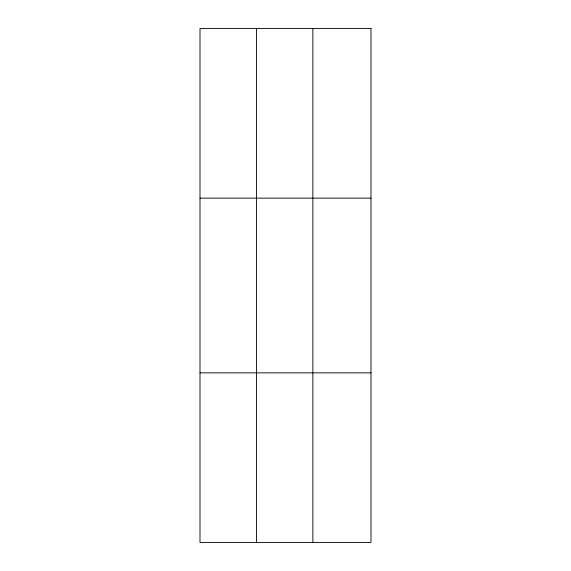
<?xml version="1.0" encoding="UTF-8"?>
<svg xmlns="http://www.w3.org/2000/svg" width="571" height="571" viewBox="0 0 571 571"><rect width="100%" height="100%" fill="white"/><g stroke="black" fill="none" stroke-linecap="round" stroke-linejoin="round"><path stroke-width="0.86" d="M256.429 28.55L256.429 542.45M312.858 28.55L312.858 542.45M200 198.137L371 198.137M200 372.863L371 372.863M371 28.55L371 542.45L200 542.45L200 28.55L371 28.55"/></g></svg>
